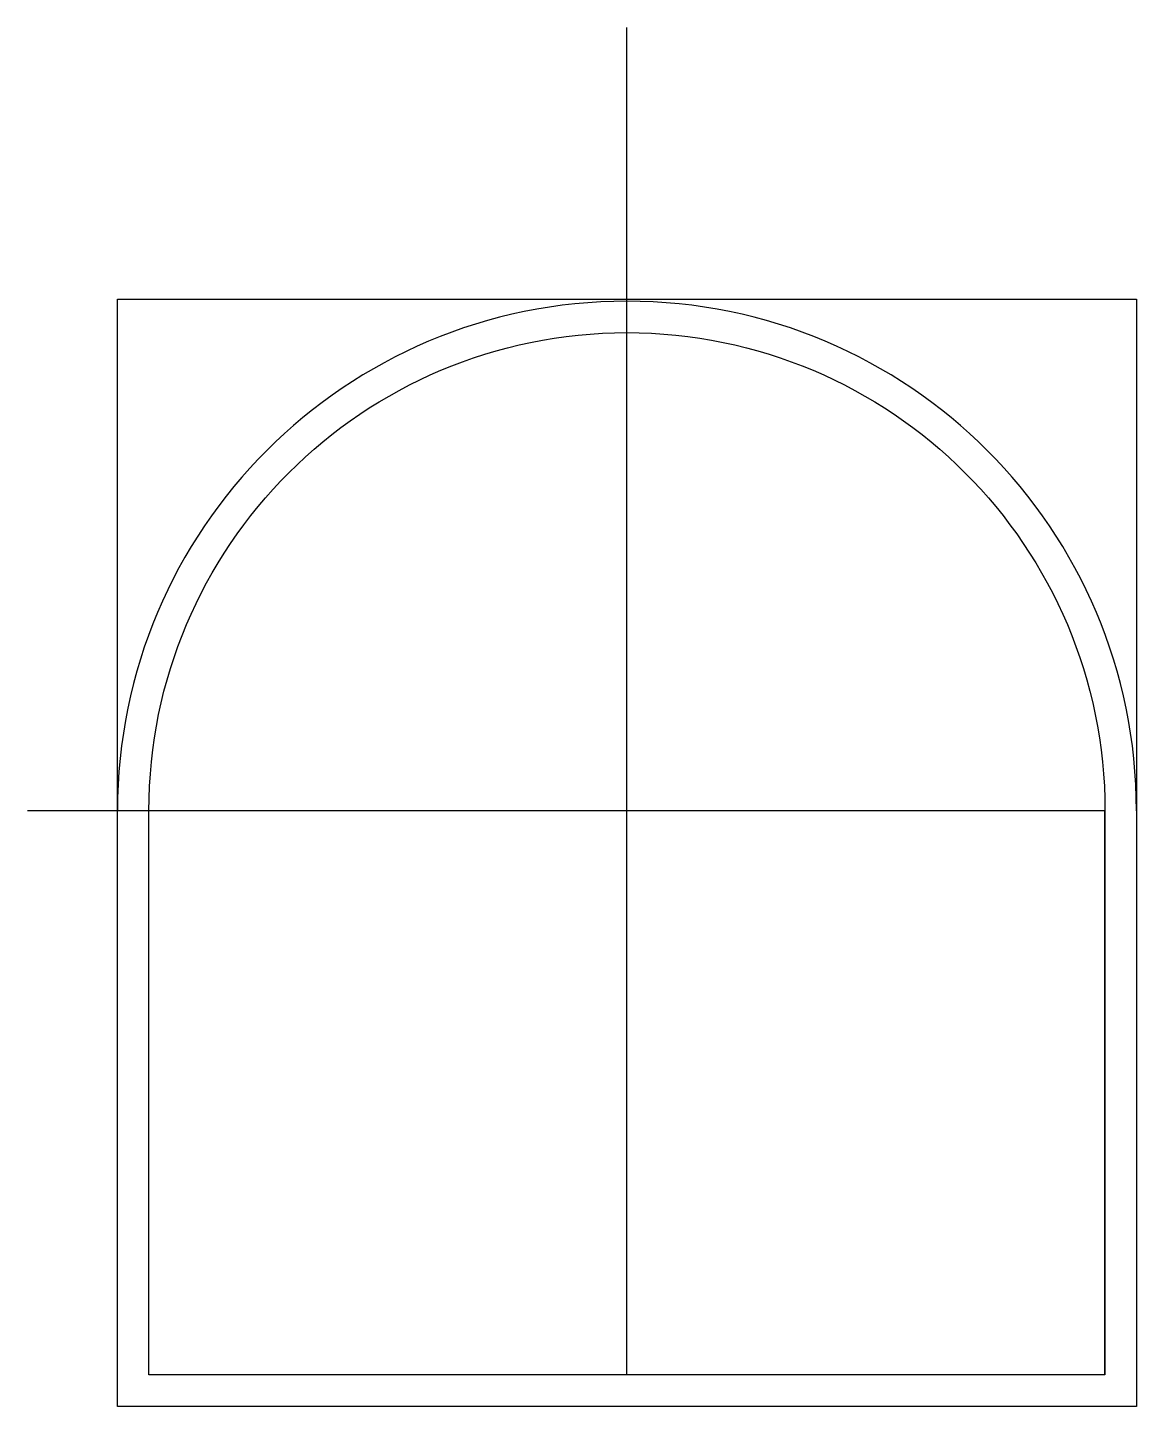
# Model space of a CAD drawing. Header units: millimetres. Extents: x -49 to 25, y -40 to 52.
import ezdxf

# ---------------------------------------------------------------- set-up
doc = ezdxf.new("R2010")
doc.units = ezdxf.units.MM
doc.layers.get('0').update_dxf_attribs({"linetype": 'CONTINUOUS'})

msp = doc.modelspace()

# ---------------------------------------------------------------- linework, layer by layer
for p, q in [((-9, -37.9), (-9, 52)), ((22.9, -0.256), (-49, -0.256)), ((22.9, -37.9), (22.9, -0.256))]:
    msp.add_line(p, q)
msp.add_lwpolyline([(-43, 33.888), (25, 33.888), (25, -40), (-43, -40)], close=True)
msp.add_lwpolyline([(-40.9, -0.256, -1), (22.9, -0.256), (22.9, -37.9), (-40.9, -37.9)], format="xyb", close=True)
msp.add_arc((-9, -0.256), 34, 0, 180)

doc.saveas('drawing.dxf')
